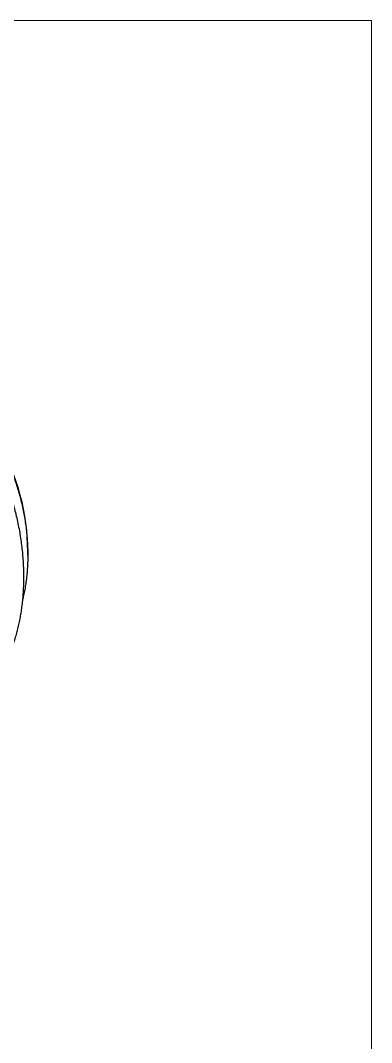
# Model space of a CAD drawing. Header units: millimetres. Extents: x 1.1 to 47.7, y 1.1 to 36.6.
# Drawn here: x 45.48 to 47.75, y 30.04 to 36.64 of the extents above; entities that cross this region are included whole.
import ezdxf

# ---------------------------------------------------------------- set-up
doc = ezdxf.new("R2010")
doc.units = ezdxf.units.MM
doc.header["$LTSCALE"] = 0.17487
doc.linetypes.add('SLD-Solid', pattern=[0])

msp = doc.modelspace()

# ---------------------------------------------------------------- linework, layer by layer
at = {"color": 7, "linetype": 'SLD-Solid', "lineweight": 18}
for p, q in [((47.7483, 36.644), (1.1104, 36.644)), ((47.7483, 1.1104), (47.7483, 36.644))]:
    msp.add_line(p, q, dxfattribs=at)
at = {"color": 7, "linetype": 'SLD-Solid', "lineweight": 25}
msp.add_line((45.5262, 33.1891), (45.5262, 33.2131), dxfattribs=at)
msp.add_arc((44.1046, 33.2074), 1.4216, 0.22969, 29.76623, dxfattribs=at)
for points, knots in [([(44.2029, 34.5277), (44.2115, 34.5299), (44.2315, 34.5352), (44.2633, 34.5412), (44.2982, 34.5462), (44.3335, 34.5492), (44.3688, 34.5503), (44.4041, 34.5496), (44.4392, 34.5472), (44.474, 34.543), (44.5086, 34.5371), (44.5441, 34.5293), (44.5805, 34.5195), (44.6179, 34.5075), (44.6555, 34.4934), (44.6932, 34.4774), (44.7308, 34.4593), (44.7675, 34.4396), (44.8033, 34.4184), (44.8381, 34.396), (44.8725, 34.3719), (44.9065, 34.3462), (44.94, 34.3189), (44.9728, 34.2902), (45.0049, 34.26), (45.0363, 34.2285), (45.0668, 34.1957), (45.0964, 34.1619), (45.1248, 34.1273), (45.152, 34.092), (45.1783, 34.0557), (45.2043, 34.0177), (45.2301, 33.9776), (45.2555, 33.9353), (45.2801, 33.8917), (45.3036, 33.8469), (45.3261, 33.8011), (45.347, 33.7552), (45.3663, 33.7094), (45.3842, 33.6638), (45.4008, 33.6177), (45.4163, 33.5711), (45.4304, 33.5242), (45.4433, 33.477), (45.4548, 33.4297), (45.4651, 33.3824), (45.4739, 33.3352), (45.4814, 33.2884), (45.4875, 33.2422), (45.4923, 33.1967), (45.4957, 33.1516), (45.4979, 33.1075), (45.4989, 33.0643), (45.4988, 33.0218), (45.4975, 32.9795), (45.495, 32.9374), (45.4914, 32.8958), (45.4867, 32.8553), (45.481, 32.8161), (45.4744, 32.7783), (45.4667, 32.7411), (45.458, 32.7046), (45.4481, 32.6681), (45.4369, 32.6318), (45.4244, 32.5958), (45.4109, 32.5609), (45.3962, 32.5271), (45.3806, 32.4946), (45.3676, 32.47), (45.3599, 32.4563), (45.3578, 32.4528)], [0, 0, 0, 0, 0.0115494, 0.0267721, 0.0419688, 0.0571278, 0.0722379, 0.0872879, 0.102, 0.1166336, 0.1311789, 0.1456266, 0.1612327, 0.1769518, 0.192772, 0.2086811, 0.2246662, 0.2407144, 0.2558912, 0.2711007, 0.286331, 0.3015705, 0.3168075, 0.3320302, 0.3472269, 0.3623859, 0.377496, 0.392546, 0.4072582, 0.4218917, 0.436437, 0.4508847, 0.4664908, 0.4822099, 0.4980301, 0.5139392, 0.5299244, 0.5459725, 0.5611493, 0.5763588, 0.5915891, 0.6068286, 0.6220656, 0.6372883, 0.652485, 0.667644, 0.6827542, 0.6978041, 0.7125163, 0.7271498, 0.7416951, 0.7561428, 0.7700714, 0.7840911, 0.7981934, 0.8123698, 0.8266113, 0.8409086, 0.8544317, 0.8679879, 0.8815692, 0.8951672, 0.9087736, 0.9232043, 0.9376251, 0.9520259, 0.9663969, 0.9807283, 0.9950106, 1, 1, 1, 1]), ([(44.7507, 34.4482), (44.76, 34.4452), (44.7806, 34.4386), (44.8125, 34.4259), (44.8466, 34.4107), (44.8806, 34.3934), (44.9146, 34.3742), (44.9482, 34.3532), (44.9816, 34.3303), (45.0147, 34.3054), (45.0468, 34.2792), (45.0777, 34.2519), (45.1075, 34.2236), (45.1367, 34.1937), (45.1654, 34.1622), (45.1934, 34.1293), (45.2206, 34.0949), (45.2471, 34.0591), (45.2725, 34.0223), (45.2966, 33.9848), (45.3196, 33.9465), (45.3417, 33.9071), (45.3629, 33.8664), (45.3828, 33.8249), (45.4018, 33.7825), (45.4196, 33.739), (45.4359, 33.6956), (45.4506, 33.6525), (45.4639, 33.6098), (45.4761, 33.5664), (45.487, 33.5225), (45.4966, 33.4785), (45.505, 33.4341), (45.512, 33.3894), (45.5176, 33.3451), (45.5218, 33.3015), (45.5246, 33.2585), (45.5261, 33.2155), (45.5263, 33.1726), (45.5251, 33.1302), (45.5225, 33.0881), (45.5185, 33.0464), (45.5132, 33.0059), (45.5067, 32.9669), (45.4996, 32.9316), (45.494, 32.9095), (45.4916, 32.8996)], [0, 0, 0, 0, 0.018922, 0.042189, 0.065457, 0.089151, 0.112868, 0.136584, 0.160279, 0.184439, 0.208598, 0.231309, 0.254019, 0.277125, 0.300252, 0.323379, 0.346485, 0.370023, 0.39356, 0.416271, 0.438981, 0.462107, 0.485255, 0.508402, 0.531528, 0.55511, 0.578693, 0.600848, 0.623003, 0.645548, 0.668114, 0.690679, 0.713224, 0.736194, 0.759164, 0.781221, 0.803279, 0.825728, 0.848199, 0.870668, 0.893117, 0.916003, 0.938889, 0.960588, 0.982287, 1, 1, 1, 1])]:
    msp.add_open_spline(points, degree=3, knots=knots, dxfattribs=at)

doc.saveas('drawing.dxf')
